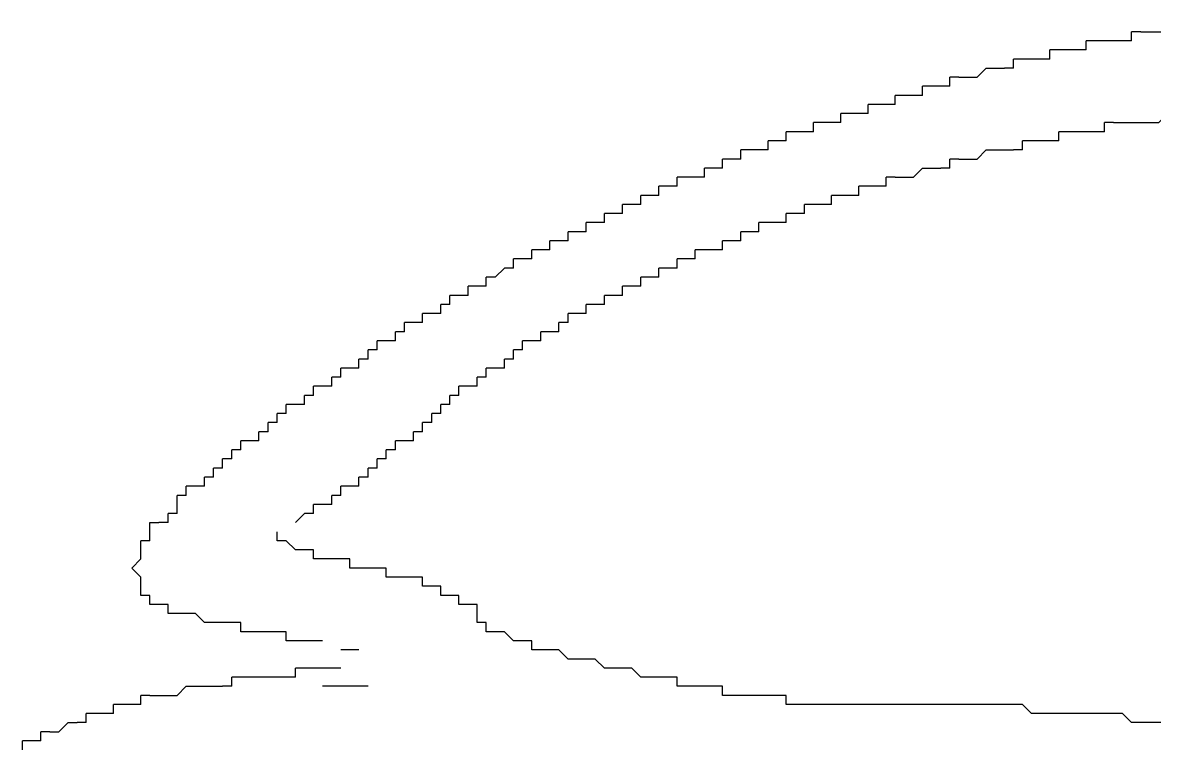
# Model space of a CAD drawing. Extents: x 0.04 to 6.31, y 0.06 to 5.55.
# Drawn here: x 1.365 to 2.661, y 4.547 to 5.375 of the extents above; entities that cross this region are included whole.
import ezdxf

# ---------------------------------------------------------------- set-up
doc = ezdxf.new("R2010")
doc.units = 0
doc.layers.get('0').update_dxf_attribs({"linetype": 'CONTINUOUS'})

msp = doc.modelspace()

# ---------------------------------------------------------------- linework, layer by layer
at = {"color": 255, "linetype": 'CONTINUOUS'}
for points in [[(2.645833, 5.364583), (2.6875, 5.364583), (2.697917, 5.375), (3.072917, 5.375)], [(2.645833, 5.364583), (2.635417, 5.364583)], [(2.635417, 5.354167), (2.635417, 5.364583)], [(2.552083, 5.34375), (2.541667, 5.34375)], [(2.541667, 5.333333), (2.541667, 5.34375)], [(2.572917, 5.34375), (2.552083, 5.34375)], [(2.583333, 5.34375), (2.572917, 5.34375)], [(2.59375, 5.354167), (2.583333, 5.354167)], [(2.583333, 5.34375), (2.583333, 5.354167)], [(2.625, 5.354167), (2.59375, 5.354167)], [(2.635417, 5.354167), (2.625, 5.354167)], [(2.510417, 5.333333), (2.5, 5.333333)], [(2.5, 5.322917), (2.5, 5.333333)], [(2.53125, 5.333333), (2.510417, 5.333333)], [(2.541667, 5.333333), (2.53125, 5.333333)], [(2.4375, 5.3125), (2.458333, 5.3125), (2.46875, 5.322917), (2.489583, 5.322917)], [(2.5, 5.322917), (2.489583, 5.322917)], [(2.4375, 5.3125), (2.427083, 5.3125)], [(2.427083, 5.302083), (2.427083, 5.3125)], [(2.375, 5.291667), (2.364583, 5.291667)], [(2.364583, 5.28125), (2.364583, 5.291667)], [(2.385417, 5.291667), (2.375, 5.291667)], [(2.395833, 5.291667), (2.385417, 5.291667)], [(2.40625, 5.302083), (2.395833, 5.302083)], [(2.395833, 5.291667), (2.395833, 5.302083)], [(2.416667, 5.302083), (2.40625, 5.302083)], [(2.427083, 5.302083), (2.416667, 5.302083)], [(2.34375, 5.28125), (2.333333, 5.28125)], [(2.333333, 5.270833), (2.333333, 5.28125)], [(2.354167, 5.28125), (2.34375, 5.28125)], [(2.364583, 5.28125), (2.354167, 5.28125)], [(2.3125, 5.270833), (2.302083, 5.270833)], [(2.302083, 5.260417), (2.302083, 5.270833)], [(2.322917, 5.270833), (2.3125, 5.270833)], [(2.333333, 5.270833), (2.322917, 5.270833)], [(2.28125, 5.260417), (2.270833, 5.260417)], [(2.270833, 5.25), (2.270833, 5.260417)], [(2.291667, 5.260417), (2.28125, 5.260417)], [(2.302083, 5.260417), (2.291667, 5.260417)], [(2.229167, 5.239583), (2.21875, 5.239583)], [(2.21875, 5.229167), (2.21875, 5.239583)], [(2.239583, 5.239583), (2.229167, 5.239583)], [(2.25, 5.25), (2.239583, 5.25)], [(2.239583, 5.239583), (2.239583, 5.25)], [(2.260417, 5.25), (2.25, 5.25)], [(2.270833, 5.25), (2.260417, 5.25)], [(2.197917, 5.229167), (2.1875, 5.229167)], [(2.1875, 5.21875), (2.1875, 5.229167)], [(2.208333, 5.229167), (2.197917, 5.229167)], [(2.21875, 5.229167), (2.208333, 5.229167)], [(2.177083, 5.21875), (2.166667, 5.21875)], [(2.166667, 5.208333), (2.166667, 5.21875)], [(2.1875, 5.21875), (2.177083, 5.21875)], [(2.15625, 5.208333), (2.145833, 5.208333)], [(2.145833, 5.197917), (2.145833, 5.208333)], [(2.166667, 5.208333), (2.15625, 5.208333)], [(2.125, 5.197917), (2.114583, 5.197917)], [(2.114583, 5.1875), (2.114583, 5.197917)], [(2.135417, 5.197917), (2.125, 5.197917)], [(2.145833, 5.197917), (2.135417, 5.197917)], [(2.083333, 5.177083), (2.072917, 5.177083)], [(2.072917, 5.166667), (2.072917, 5.177083)], [(2.09375, 5.177083), (2.083333, 5.177083)], [(2.104167, 5.1875), (2.09375, 5.1875)], [(2.09375, 5.177083), (2.09375, 5.1875)], [(2.114583, 5.1875), (2.104167, 5.1875)], [(2.0625, 5.166667), (2.052083, 5.166667)], [(2.052083, 5.15625), (2.052083, 5.166667)], [(2.072917, 5.166667), (2.0625, 5.166667)], [(2.041667, 5.15625), (2.03125, 5.15625)], [(2.03125, 5.145833), (2.03125, 5.15625)], [(2.052083, 5.15625), (2.041667, 5.15625)], [(2.020833, 5.145833), (2.010417, 5.145833)], [(2.010417, 5.135417), (2.010417, 5.145833)], [(2.03125, 5.145833), (2.020833, 5.145833)], [(1.979167, 5.125), (1.96875, 5.125)], [(1.96875, 5.114583), (1.96875, 5.125)], [(1.989583, 5.125), (1.979167, 5.125)], [(2, 5.135417), (1.989583, 5.135417)], [(1.989583, 5.125), (1.989583, 5.135417)], [(2.010417, 5.135417), (2, 5.135417)], [(1.958333, 5.114583), (1.947917, 5.114583)], [(1.947917, 5.104167), (1.947917, 5.114583)], [(1.96875, 5.114583), (1.958333, 5.114583)], [(1.9375, 5.104167), (1.927083, 5.104167)], [(1.927083, 5.09375), (1.927083, 5.104167)], [(1.947917, 5.104167), (1.9375, 5.104167)], [(1.90625, 5.083333), (1.916667, 5.09375)], [(1.927083, 5.09375), (1.916667, 5.09375)], [(1.885417, 5.072917), (1.875, 5.072917)], [(1.875, 5.0625), (1.875, 5.072917)], [(1.895833, 5.072917), (1.885417, 5.072917)], [(1.90625, 5.083333), (1.895833, 5.083333)], [(1.895833, 5.072917), (1.895833, 5.083333)], [(1.864583, 5.0625), (1.854167, 5.0625)], [(1.854167, 5.052083), (1.854167, 5.0625)], [(1.875, 5.0625), (1.864583, 5.0625)], [(1.854167, 5.052083), (1.84375, 5.052083)], [(1.84375, 5.041667), (1.84375, 5.052083)], [(1.833333, 5.041667), (1.822917, 5.041667)], [(1.822917, 5.03125), (1.822917, 5.041667)], [(1.84375, 5.041667), (1.833333, 5.041667)], [(1.802083, 5.020833), (1.791667, 5.020833)], [(1.791667, 5.010417), (1.791667, 5.020833)], [(1.8125, 5.03125), (1.802083, 5.03125)], [(1.802083, 5.020833), (1.802083, 5.03125)], [(1.822917, 5.03125), (1.8125, 5.03125)], [(1.78125, 5.010417), (1.770833, 5.010417)], [(1.770833, 5), (1.770833, 5.010417)], [(1.791667, 5.010417), (1.78125, 5.010417)], [(1.770833, 5), (1.760417, 5)], [(1.760417, 4.989583), (1.760417, 5)], [(1.760417, 4.989583), (1.75, 4.989583)], [(1.75, 4.979167), (1.75, 4.989583)], [(1.729167, 4.96875), (1.71875, 4.96875)], [(1.71875, 4.958333), (1.71875, 4.96875)], [(1.739583, 4.979167), (1.729167, 4.979167)], [(1.729167, 4.96875), (1.729167, 4.979167)], [(1.75, 4.979167), (1.739583, 4.979167)], [(1.708333, 4.958333), (1.697917, 4.958333)], [(1.697917, 4.947917), (1.697917, 4.958333)], [(1.71875, 4.958333), (1.708333, 4.958333)], [(1.697917, 4.947917), (1.6875, 4.947917)], [(1.6875, 4.9375), (1.6875, 4.947917)], [(1.677083, 4.9375), (1.666667, 4.9375)], [(1.666667, 4.927083), (1.666667, 4.9375)], [(1.6875, 4.9375), (1.677083, 4.9375)], [(1.65625, 4.916667), (1.645833, 4.916667)], [(1.645833, 4.90625), (1.645833, 4.916667)], [(1.666667, 4.927083), (1.65625, 4.927083)], [(1.65625, 4.916667), (1.65625, 4.927083)], [(1.645833, 4.90625), (1.635417, 4.90625)], [(1.635417, 4.895833), (1.635417, 4.90625)], [(1.625, 4.895833), (1.614583, 4.895833)], [(1.614583, 4.885417), (1.614583, 4.895833)], [(1.635417, 4.895833), (1.625, 4.895833)], [(1.614583, 4.885417), (1.604167, 4.885417)], [(1.604167, 4.875), (1.604167, 4.885417)], [(1.59375, 4.864583), (1.583333, 4.864583)], [(1.583333, 4.854167), (1.583333, 4.864583)], [(1.604167, 4.875), (1.59375, 4.875)], [(1.59375, 4.864583), (1.59375, 4.875)], [(1.583333, 4.854167), (1.572917, 4.854167)], [(1.572917, 4.84375), (1.572917, 4.854167)], [(1.5625, 4.84375), (1.552083, 4.84375)], [(1.552083, 4.833333), (1.552083, 4.84375)], [(1.572917, 4.84375), (1.5625, 4.84375)], [(1.552083, 4.833333), (1.541667, 4.833333)], [(1.541667, 4.822917), (1.541667, 4.833333)], [(1.541667, 4.8125), (1.53125, 4.8125)], [(1.53125, 4.802083), (1.53125, 4.8125)], [(1.541667, 4.8125), (1.541667, 4.822917)], [(1.510417, 4.791667), (1.510417, 4.802083), (1.520833, 4.802083)], [(1.53125, 4.802083), (1.520833, 4.802083)], [(1.510417, 4.78125), (1.510417, 4.791667)], [(1.510417, 4.78125), (1.5, 4.78125)], [(1.5, 4.770833), (1.5, 4.78125)], [(1.5, 4.729167), (1.5, 4.739583), (1.489583, 4.75), (1.5, 4.760417), (1.5, 4.770833)], [(1.697917, 4.770833), (1.6875, 4.770833)], [(1.697917, 4.760417), (1.697917, 4.770833)], [(1.708333, 4.760417), (1.697917, 4.760417)], [(1.729167, 4.760417), (1.708333, 4.760417)], [(1.739583, 4.760417), (1.729167, 4.760417)], [(1.739583, 4.75), (1.739583, 4.760417)], [(1.75, 4.75), (1.739583, 4.75)], [(1.770833, 4.75), (1.75, 4.75)], [(1.78125, 4.75), (1.770833, 4.75)], [(1.78125, 4.739583), (1.78125, 4.75)], [(1.8125, 4.739583), (1.791667, 4.739583)], [(1.822917, 4.739583), (1.8125, 4.739583)], [(1.822917, 4.729167), (1.822917, 4.739583)], [(1.833333, 4.729167), (1.822917, 4.729167)], [(1.84375, 4.729167), (1.833333, 4.729167)], [(1.84375, 4.71875), (1.84375, 4.729167)], [(1.864583, 4.71875), (1.854167, 4.71875)], [(1.9375, 4.666667), (1.927083, 4.666667), (1.916667, 4.677083), (1.90625, 4.677083)], [(1.947917, 4.666667), (1.9375, 4.666667)], [(1.947917, 4.65625), (1.947917, 4.666667)], [(2.104167, 4.625), (2.072917, 4.625), (2.0625, 4.635417), (2.03125, 4.635417), (2.020833, 4.645833), (1.989583, 4.645833), (1.979167, 4.65625), (1.958333, 4.65625)], [(1.6875, 4.635417), (1.677083, 4.635417)], [(1.677083, 4.625), (1.677083, 4.635417)], [(1.729167, 4.635417), (1.6875, 4.635417)], [(1.614583, 4.625), (1.604167, 4.625)], [(1.604167, 4.614583), (1.604167, 4.625)], [(1.666667, 4.625), (1.614583, 4.625)], [(1.677083, 4.625), (1.666667, 4.625)], [(2.114583, 4.625), (2.104167, 4.625)], [(2.114583, 4.614583), (2.114583, 4.625)], [(1.510417, 4.604167), (1.5, 4.604167)], [(1.5, 4.59375), (1.5, 4.604167)], [(1.510417, 4.604167), (1.541667, 4.604167), (1.552083, 4.614583), (1.59375, 4.614583)], [(1.604167, 4.614583), (1.59375, 4.614583)], [(2.125, 4.614583), (2.114583, 4.614583)], [(2.15625, 4.614583), (2.125, 4.614583)], [(2.166667, 4.614583), (2.15625, 4.614583)], [(2.166667, 4.604167), (2.166667, 4.614583)], [(2.177083, 4.604167), (2.166667, 4.604167)], [(2.229167, 4.604167), (2.177083, 4.604167)], [(2.239583, 4.604167), (2.229167, 4.604167)], [(2.239583, 4.59375), (2.239583, 4.604167)], [(1.479167, 4.59375), (1.46875, 4.59375)], [(1.46875, 4.583333), (1.46875, 4.59375)], [(1.489583, 4.59375), (1.479167, 4.59375)], [(1.5, 4.59375), (1.489583, 4.59375)], [(2.25, 4.59375), (2.239583, 4.59375)], [(2.677083, 4.572917), (2.635417, 4.572917), (2.625, 4.583333), (2.520833, 4.583333), (2.510417, 4.59375), (2.25, 4.59375)], [(1.447917, 4.583333), (1.4375, 4.583333)], [(1.4375, 4.572917), (1.4375, 4.583333)], [(1.458333, 4.583333), (1.447917, 4.583333)], [(1.46875, 4.583333), (1.458333, 4.583333)], [(1.395833, 4.5625), (1.40625, 4.5625), (1.416667, 4.572917), (1.427083, 4.572917)], [(1.4375, 4.572917), (1.427083, 4.572917)], [(1.375, 4.552083), (1.364583, 4.552083)], [(1.364583, 4.541667), (1.364583, 4.552083)], [(1.385417, 4.552083), (1.375, 4.552083)], [(1.395833, 4.5625), (1.385417, 4.5625)], [(1.385417, 4.552083), (1.385417, 4.5625)]]:
    msp.add_lwpolyline(points, dxfattribs=at)
at = {"color": 7, "linetype": 'CONTINUOUS'}
for points in [[(2.614583, 5.260417), (2.666667, 5.260417), (2.677083, 5.270833), (2.75, 5.270833), (2.760417, 5.28125), (2.96875, 5.28125)], [(2.614583, 5.260417), (2.604167, 5.260417)], [(2.604167, 5.25), (2.604167, 5.260417)], [(2.520833, 5.239583), (2.510417, 5.239583)], [(2.510417, 5.229167), (2.510417, 5.239583)], [(2.541667, 5.239583), (2.520833, 5.239583)], [(2.552083, 5.239583), (2.541667, 5.239583)], [(2.5625, 5.25), (2.552083, 5.25)], [(2.552083, 5.239583), (2.552083, 5.25)], [(2.59375, 5.25), (2.5625, 5.25)], [(2.604167, 5.25), (2.59375, 5.25)], [(2.4375, 5.21875), (2.458333, 5.21875), (2.46875, 5.229167), (2.5, 5.229167)], [(2.510417, 5.229167), (2.5, 5.229167)], [(2.4375, 5.21875), (2.427083, 5.21875)], [(2.427083, 5.208333), (2.427083, 5.21875)], [(2.364583, 5.197917), (2.385417, 5.197917), (2.395833, 5.208333), (2.416667, 5.208333)], [(2.427083, 5.208333), (2.416667, 5.208333)], [(2.364583, 5.197917), (2.354167, 5.197917)], [(2.354167, 5.1875), (2.354167, 5.197917)], [(2.302083, 5.177083), (2.291667, 5.177083)], [(2.291667, 5.166667), (2.291667, 5.177083)], [(2.3125, 5.177083), (2.302083, 5.177083)], [(2.322917, 5.177083), (2.3125, 5.177083)], [(2.333333, 5.1875), (2.322917, 5.1875)], [(2.322917, 5.177083), (2.322917, 5.1875)], [(2.34375, 5.1875), (2.333333, 5.1875)], [(2.354167, 5.1875), (2.34375, 5.1875)], [(2.270833, 5.166667), (2.260417, 5.166667)], [(2.260417, 5.15625), (2.260417, 5.166667)], [(2.28125, 5.166667), (2.270833, 5.166667)], [(2.291667, 5.166667), (2.28125, 5.166667)], [(2.25, 5.15625), (2.239583, 5.15625)], [(2.239583, 5.145833), (2.239583, 5.15625)], [(2.260417, 5.15625), (2.25, 5.15625)], [(2.21875, 5.145833), (2.208333, 5.145833)], [(2.208333, 5.135417), (2.208333, 5.145833)], [(2.229167, 5.145833), (2.21875, 5.145833)], [(2.239583, 5.145833), (2.229167, 5.145833)], [(2.177083, 5.125), (2.166667, 5.125)], [(2.166667, 5.114583), (2.166667, 5.125)], [(2.1875, 5.125), (2.177083, 5.125)], [(2.197917, 5.135417), (2.1875, 5.135417)], [(2.1875, 5.125), (2.1875, 5.135417)], [(2.208333, 5.135417), (2.197917, 5.135417)], [(2.145833, 5.114583), (2.135417, 5.114583)], [(2.135417, 5.104167), (2.135417, 5.114583)], [(2.15625, 5.114583), (2.145833, 5.114583)], [(2.166667, 5.114583), (2.15625, 5.114583)], [(2.125, 5.104167), (2.114583, 5.104167)], [(2.114583, 5.09375), (2.114583, 5.104167)], [(2.135417, 5.104167), (2.125, 5.104167)], [(2.104167, 5.09375), (2.09375, 5.09375)], [(2.09375, 5.083333), (2.09375, 5.09375)], [(2.114583, 5.09375), (2.104167, 5.09375)], [(2.0625, 5.072917), (2.052083, 5.072917)], [(2.052083, 5.0625), (2.052083, 5.072917)], [(2.072917, 5.072917), (2.0625, 5.072917)], [(2.083333, 5.083333), (2.072917, 5.083333)], [(2.072917, 5.072917), (2.072917, 5.083333)], [(2.09375, 5.083333), (2.083333, 5.083333)], [(2.041667, 5.0625), (2.03125, 5.0625)], [(2.03125, 5.052083), (2.03125, 5.0625)], [(2.052083, 5.0625), (2.041667, 5.0625)], [(2.020833, 5.052083), (2.010417, 5.052083)], [(2.010417, 5.041667), (2.010417, 5.052083)], [(2.03125, 5.052083), (2.020833, 5.052083)], [(2, 5.041667), (1.989583, 5.041667)], [(1.989583, 5.03125), (1.989583, 5.041667)], [(2.010417, 5.041667), (2, 5.041667)], [(1.96875, 5.020833), (1.958333, 5.020833)], [(1.958333, 5.010417), (1.958333, 5.020833)], [(1.979167, 5.020833), (1.96875, 5.020833)], [(1.989583, 5.03125), (1.979167, 5.03125)], [(1.979167, 5.020833), (1.979167, 5.03125)], [(1.947917, 5.010417), (1.9375, 5.010417)], [(1.9375, 5), (1.9375, 5.010417)], [(1.958333, 5.010417), (1.947917, 5.010417)], [(1.9375, 5), (1.927083, 5)], [(1.927083, 4.989583), (1.927083, 5)], [(1.927083, 4.989583), (1.916667, 4.989583)], [(1.916667, 4.979167), (1.916667, 4.989583)], [(1.895833, 4.96875), (1.885417, 4.96875)], [(1.885417, 4.958333), (1.885417, 4.96875)], [(1.90625, 4.979167), (1.895833, 4.979167)], [(1.895833, 4.96875), (1.895833, 4.979167)], [(1.916667, 4.979167), (1.90625, 4.979167)], [(1.875, 4.958333), (1.864583, 4.958333)], [(1.864583, 4.947917), (1.864583, 4.958333)], [(1.885417, 4.958333), (1.875, 4.958333)], [(1.864583, 4.947917), (1.854167, 4.947917)], [(1.854167, 4.9375), (1.854167, 4.947917)], [(1.854167, 4.9375), (1.84375, 4.9375)], [(1.84375, 4.927083), (1.84375, 4.9375)], [(1.833333, 4.916667), (1.822917, 4.916667)], [(1.822917, 4.90625), (1.822917, 4.916667)], [(1.84375, 4.927083), (1.833333, 4.927083)], [(1.833333, 4.916667), (1.833333, 4.927083)], [(1.822917, 4.90625), (1.8125, 4.90625)], [(1.8125, 4.895833), (1.8125, 4.90625)], [(1.802083, 4.895833), (1.791667, 4.895833)], [(1.791667, 4.885417), (1.791667, 4.895833)], [(1.8125, 4.895833), (1.802083, 4.895833)], [(1.791667, 4.885417), (1.78125, 4.885417)], [(1.78125, 4.875), (1.78125, 4.885417)], [(1.770833, 4.864583), (1.760417, 4.864583)], [(1.760417, 4.854167), (1.760417, 4.864583)], [(1.78125, 4.875), (1.770833, 4.875)], [(1.770833, 4.864583), (1.770833, 4.875)], [(1.760417, 4.854167), (1.75, 4.854167)], [(1.75, 4.84375), (1.75, 4.854167)], [(1.739583, 4.84375), (1.729167, 4.84375)], [(1.729167, 4.833333), (1.729167, 4.84375)], [(1.75, 4.84375), (1.739583, 4.84375)], [(1.729167, 4.833333), (1.71875, 4.833333)], [(1.71875, 4.822917), (1.71875, 4.833333)], [(1.677083, 4.802083), (1.6875, 4.8125)], [(1.697917, 4.8125), (1.6875, 4.8125)], [(1.708333, 4.822917), (1.697917, 4.822917)], [(1.697917, 4.8125), (1.697917, 4.822917)], [(1.71875, 4.822917), (1.708333, 4.822917)], [(1.614583, 4.6875), (1.604167, 4.6875)], [(1.614583, 4.677083), (1.614583, 4.6875)], [(1.625, 4.677083), (1.614583, 4.677083)], [(1.65625, 4.677083), (1.625, 4.677083)], [(1.666667, 4.677083), (1.65625, 4.677083)], [(1.666667, 4.666667), (1.666667, 4.677083)], [(1.677083, 4.666667), (1.666667, 4.666667)], [(1.708333, 4.666667), (1.677083, 4.666667)], [(1.75, 4.65625), (1.729167, 4.65625)], [(1.760417, 4.614583), (1.708333, 4.614583)]]:
    msp.add_lwpolyline(points, dxfattribs=at)
at = {"color": 250, "linetype": 'CONTINUOUS'}
for points in [[(1.666667, 4.78125), (1.65625, 4.78125), (1.65625, 4.791667)], [(1.53125, 4.708333), (1.520833, 4.708333)], [(1.604167, 4.6875), (1.572917, 4.6875), (1.5625, 4.697917), (1.541667, 4.697917)], [(1.895833, 4.6875), (1.885417, 4.6875)]]:
    msp.add_lwpolyline(points, dxfattribs=at)
at = {"color": 253, "linetype": 'CONTINUOUS'}
for points in [[(1.6875, 4.770833), (1.677083, 4.770833), (1.666667, 4.78125)], [(1.520833, 4.708333), (1.510417, 4.708333)], [(1.854167, 4.71875), (1.84375, 4.71875)], [(1.541667, 4.697917), (1.53125, 4.697917)]]:
    msp.add_lwpolyline(points, dxfattribs=at)
at = {"color": 254, "linetype": 'CONTINUOUS'}
for points in [[(1.791667, 4.739583), (1.78125, 4.739583)], [(1.5, 4.71875), (1.5, 4.729167)], [(1.510417, 4.71875), (1.5, 4.71875)], [(1.864583, 4.708333), (1.864583, 4.71875)], [(1.885417, 4.697917), (1.885417, 4.708333), (1.875, 4.708333)], [(1.958333, 4.65625), (1.947917, 4.65625)]]:
    msp.add_lwpolyline(points, dxfattribs=at)
at = {"color": 251, "linetype": 'CONTINUOUS'}
for points in [[(1.510417, 4.708333), (1.510417, 4.71875)], [(1.53125, 4.697917), (1.53125, 4.708333)], [(1.885417, 4.6875), (1.885417, 4.697917)], [(1.895833, 4.677083), (1.895833, 4.6875)], [(1.90625, 4.677083), (1.895833, 4.677083)]]:
    msp.add_lwpolyline(points, dxfattribs=at)
at = {"color": 252, "linetype": 'CONTINUOUS'}
msp.add_lwpolyline([(1.875, 4.708333), (1.864583, 4.708333)], dxfattribs=at)

doc.saveas('drawing.dxf')
